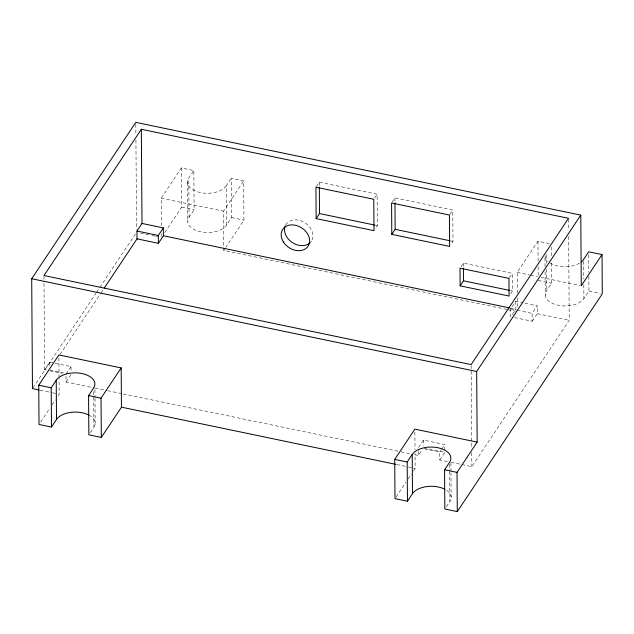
<?xml version="1.0" encoding="UTF-8"?>
<svg xmlns="http://www.w3.org/2000/svg" width="634" height="634" viewBox="0 0 634 634"><rect width="100%" height="100%" fill="white"/><g stroke="black" fill="none" stroke-linecap="round" stroke-linejoin="round"><path stroke-width="0.48" stroke-dasharray="3.17 2.38" d="M46.472 370.113L44.618 369.725L49.65 362.165L71.008 366.611L71.048 371.516M33.016 387.794L96.027 293.146M96.574 292.322L99.316 288.208M99.863 287.384L135.478 233.891M161.408 225.672L161.218 198.196L181.364 167.939L193.822 170.53L194.099 209.775L189.059 217.343A19.979 11.285 -0.4 0 0 200.701 231.83A19.979 11.285 -0.4 0 0 226.441 225.133L231.473 217.565L231.204 178.32L243.662 180.92L243.939 220.164L225.966 247.157M60.079 354.438L100.457 293.78M101.004 292.963L103.73 288.866M189.059 217.343L188.789 178.099L193.822 170.53M71.008 366.611L65.976 374.179L66.031 382.025L94.109 387.881M164.761 232.535L181.641 207.175L181.364 167.939M66.031 382.025L71.063 374.464M40.647 421.99L49.912 408.082M52.083 404.809L55.356 399.903M58.074 395.814L59.168 394.182L59.057 378.482M226.441 225.133L226.164 185.889L231.204 178.32M506.812 309.424L223.786 250.43L223.517 211.185L243.662 180.92M90.361 432.562L93.887 427.268L93.634 390.964M223.786 250.43L225.419 247.973M316.406 186.491L319.282 182.164L377.135 194.226L377.349 225.617L374.956 229.223M310.454 242.64L311.413 241.197M374.734 197.832L377.135 194.226M392.05 202.262L394.934 197.935L452.779 209.997L452.993 241.388L451.075 244.272M449.902 214.316L452.779 209.997M460.966 266.748L463.367 263.142L512.312 273.341L512.438 291.006L510.521 293.883M509.435 277.668L512.312 273.341M517.336 293.003L517.193 272.398L537.949 241.229L551.303 244.011M444.83 450.409L444.791 444.529L423.433 440.075L418.392 447.636L418.416 450.584M515.783 301.364L515.838 309.21L510.798 316.778L510.742 308.924L515.783 301.364L523.264 302.917M414.573 454.681L418.448 455.489L422.482 449.435M396.084 497.008L405.887 482.284M408.066 479.011L411.331 474.105M413.511 470.832L415.143 468.383L415.04 453.667M588.851 276.305L588.954 291.006L583.914 298.574A19.979 11.285 -0.4 0 1 558.174 305.271A19.979 11.285 -0.4 0 1 546.532 290.784L551.572 283.216L551.429 262.635M447.342 461.512L439.806 459.943L439.75 452.09L441.264 449.823M441.763 449.062L444.791 444.529M439.806 459.943L444.846 452.375L424.415 448.119M451.115 462.297L471.847 466.616L569.237 320.344L568.643 235.151M446.344 506.764L449.871 501.47L449.664 472.037M514.515 317.555L532.156 321.232L532.1 313.378L537.283 305.842L524.199 303.115M532.156 321.232L537.339 313.695L537.283 305.842M538.226 280.474L551.572 283.216M374.456 225.015L377.349 225.617M451.067 240.983L452.993 241.388M161.218 198.196L223.517 211.185M517.193 272.398L529.628 274.99M530.587 275.196L537.283 276.59M541.103 277.383L580.316 285.562M181.641 207.175L194.099 209.775M231.473 217.565L243.939 220.164M510.521 290.602L512.438 291.006M510.029 307.997L515.838 309.21M537.339 313.695L569.237 320.344M510.742 308.924L516.314 310.089M517.249 310.28L532.1 313.378M140.407 233.05L150.947 235.246M151.906 235.444L154.783 236.046M155.742 236.244L158.619 236.847M507.779 309.622L515.529 311.239M49.706 370.01L64.565 373.109M50.189 370.89L62.259 373.402M424.891 448.991L439.75 452.09M95.076 388.079L106.694 390.504M107.661 390.702L122.18 393.73M123.154 393.936L400.054 451.654M401.021 451.852L410.705 453.873M40.093 390.203L51.536 392.589M52.487 392.787L57.258 393.777M396.726 464.54L407.393 466.767M408.359 466.965L415.143 468.383M588.954 291.006L600.39 293.423M588.701 254.741L588.82 272.382M583.652 261.327L583.779 278.968M583.819 284.848L583.914 298.574M568.532 219.301L568.603 230.197M551.318 246.951L551.39 256.754M546.286 254.519L546.349 264.323M546.381 269.22L546.532 290.784M545.058 266.708L544.986 255.93A19.979 11.285 -0.4 0 0 547.982 261.509M545.097 271.614L545.256 295.135M537.949 241.229L538.092 261.834M538.131 266.74L538.187 275.568M517.376 297.909L517.447 308.703M471.141 365.58L471.704 446.804M471.751 452.747L471.847 466.616M463.367 263.142L463.399 267.065M450.909 462.78L450.964 471.609M450.972 472.592L451.146 497.119M449.609 464.183L449.657 471.054M423.433 440.075L423.472 445.964M418.424 451.566L418.448 455.489M414.89 432.079L415.016 449.744M394.934 197.935L394.958 201.858M319.282 182.164L319.314 186.095M187.513 182.449L187.783 221.694M161.464 233.518L161.48 236.458M135.819 124.351L135.89 134.25M135.93 140.185L136.548 229.278M94.934 389.561L94.989 397.407M94.997 398.39L95.163 422.918M58.914 357.877L59.049 377.499M49.65 362.165L49.682 366.087M43.968 276.527L43.984 279.467M44.015 283.398L44.618 369.725M579.516 263.126A19.979 11.285 -0.4 0 1 549.496 262.698M88.871 415.072A19.979 11.285 -0.4 0 1 93.887 427.268M446.629 490.344A19.979 11.285 -0.4 0 1 449.871 501.47M226.164 185.889A19.979 11.285 -0.4 0 1 200.423 192.585A19.979 11.285 -0.4 0 1 188.789 178.099M285.672 224.999A15.216 11.729 33.7 0 1 305.493 223.144A15.216 11.729 33.7 0 1 310.66 242.172"/><path stroke-width="0.95" d="M39.142 390.005L32.469 388.61L31.7 278.738L135.803 122.37L580.776 215.124L581.275 285.76L602.023 254.583L588.677 251.801L583.637 259.369A19.979 11.285 -0.4 0 1 581.18 261.977M141.342 129.273L43.96 275.544L471.133 364.59L568.524 218.31L141.342 129.273L142 223.453L136.968 231.014L137.023 238.867L104.277 288.042M38.745 385.203L58.891 354.937L121.189 367.918L121.459 407.163L101.313 437.428L88.855 434.829L88.578 395.592L93.618 388.024A19.979 11.285 -0.4 0 0 81.976 373.537A19.979 11.285 -0.4 0 0 56.236 380.234L51.203 387.794L51.473 427.039L39.015 424.439L38.745 385.203L51.203 387.794M137.023 238.867L158.381 243.313L158.326 235.468L163.366 227.899L142 223.453M158.381 243.313L163.413 235.753L163.366 227.899M51.473 427.039L56.513 419.47L56.236 380.234M101.313 437.428L101.036 398.184L121.189 367.918M316.144 218.603L315.93 187.212L373.775 199.266L373.989 230.665L316.144 218.603L319.504 213.563L319.322 187.07M391.788 234.374L391.574 202.983L449.419 215.037L449.641 246.428L391.788 234.374L395.148 229.326L394.966 202.84M460.133 285.847L460.007 268.182L508.959 278.389L509.078 296.046L460.133 285.847L463.494 280.799L463.399 268.047M602.023 254.583L602.3 293.827L457.288 511.63L444.83 509.031L444.561 469.794L449.593 462.226A19.979 11.285 -0.4 0 0 437.959 447.739A19.979 11.285 -0.4 0 0 412.219 454.435L412.488 493.672L407.456 501.24L394.998 498.641L394.72 459.404L414.874 429.139L477.164 442.12L476.673 371.484L580.776 215.124M407.456 501.24L407.179 461.996L412.219 454.435M457.288 511.63L457.019 472.385L477.164 442.12M319.504 213.563L374.456 225.015M395.148 229.326L450.1 240.785M463.494 280.799L509.562 290.404M163.413 235.753L509.062 307.799M136.968 231.014L158.326 235.468M31.7 278.738L476.673 371.484M88.578 395.592L101.036 398.184M394.72 459.404L407.179 461.996M444.561 469.794L457.019 472.385M121.459 407.163L395.759 464.342M412.488 493.672A19.979 11.285 -0.4 0 1 444.846 489.274M56.513 419.47A19.979 11.285 -0.4 0 1 88.871 415.072M309.78 243.036A15.216 11.729 33.7 0 1 291.902 242.275A15.216 11.729 33.7 0 1 285.229 225.926M283.422 242.014A15.216 11.729 33.7 0 0 308.053 246.238A15.216 11.729 33.7 0 0 294.715 225.118A15.216 11.729 33.7 0 0 283.422 242.014"/></g></svg>
